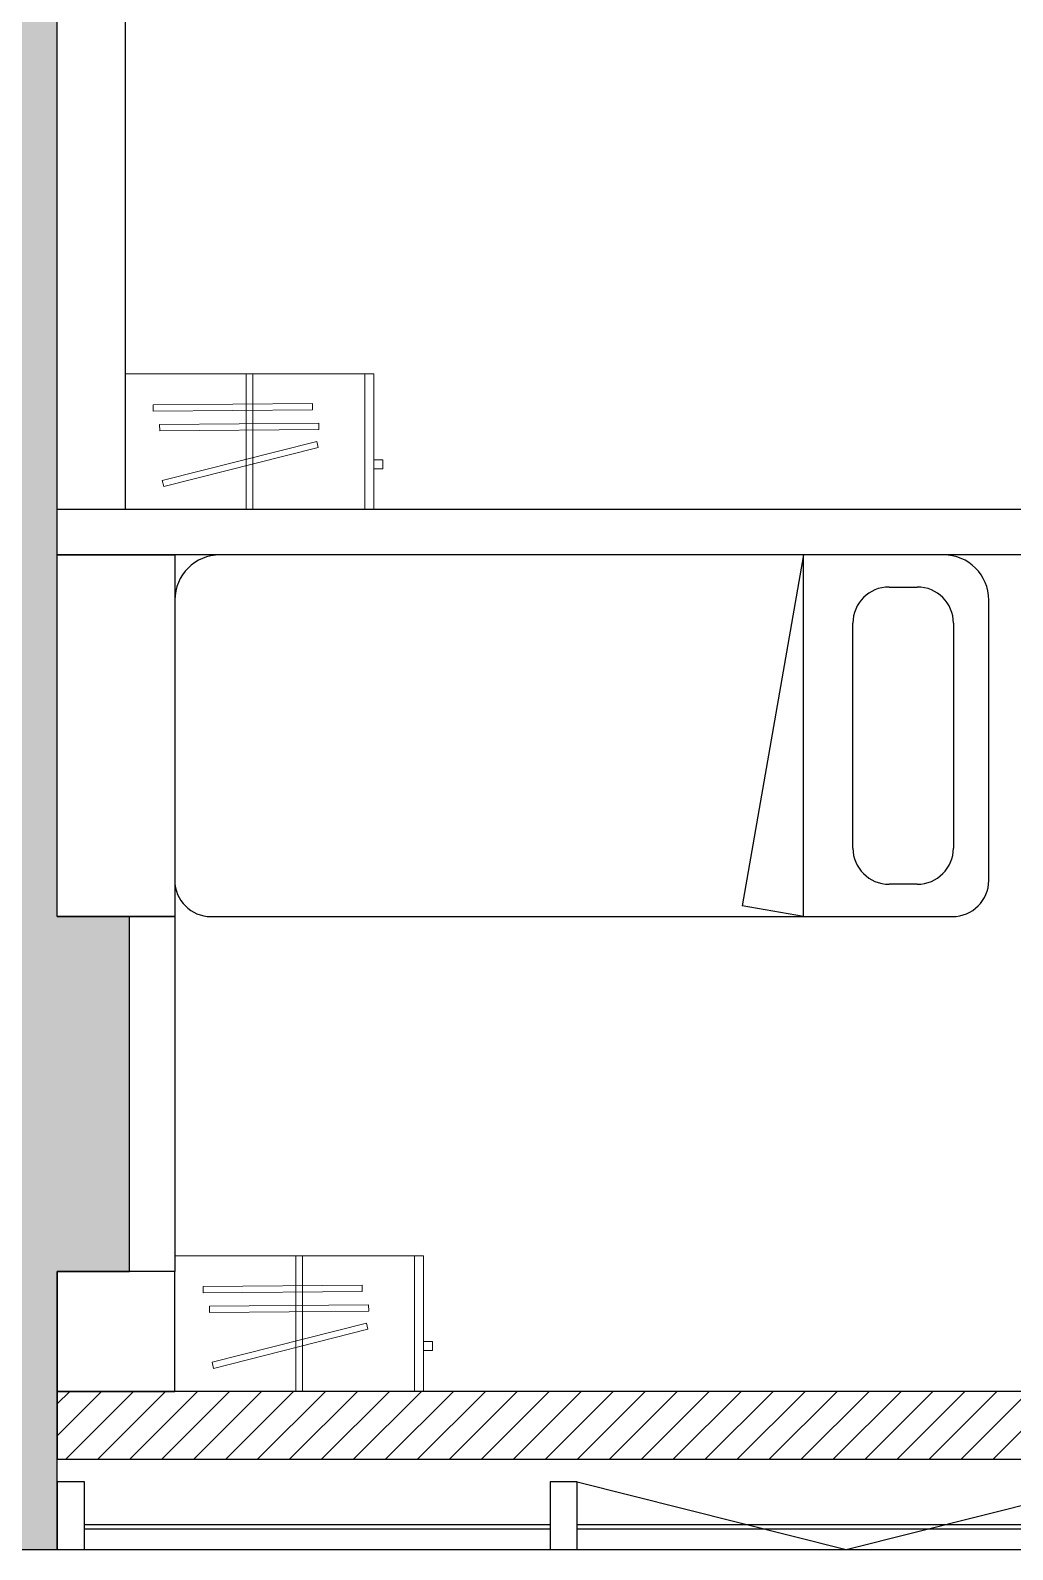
# Model space of a CAD drawing. Extents: x 11477420 to 23072185, y -28506554 to -14238804.
# Drawn here: x 11483137 to 11485309, y -14322729 to -14319369 of the extents above; entities that cross this region are included whole.
import ezdxf

# ---------------------------------------------------------------- set-up
doc = ezdxf.new("R2010")
doc.units = 0
doc.header["$LTSCALE"] = 50
doc.header["$MEASUREMENT"] = 0
doc.layers.get('0').update_dxf_attribs({"linetype": 'CONTINUOUS'})
for name, color, linetype in [('1.천장.벽체선(내벽)', 3, 'CONTINUOUS'), ('2CONTINUOUS', 2, 'CONTINUOUS'), ('3 가구-붙박이', 6, 'CONTINUOUS'), ('8.패턴선', 8, 'CONTINUOUS'), ('C-WIN', 4, 'CONTINUOUS'), ('가구', 6, 'CONTINUOUS')]:
    doc.layers.add(name, color=color, linetype=linetype)
doc.layers.add('Arch', color=8, linetype='CONTINUOUS', lineweight=0)

# ---------------------------------------------------------------- blocks, each defined once
blk = doc.blocks.new('flooor')
at = {"layer": '8.패턴선', "ltscale": 30}
h = blk.add_hatch(color=256, dxfattribs=at)
h.dxf.hatch_style = 1
h.paths.add_polyline_path([(11507656.8, -14172891.8), (11491856.8, -14172891.8), (11491856.8, -14188496.8), (11492056.8, -14188496.8), (11492056.8, -14187881.8), (11492216.8, -14187881.8), (11492216.8, -14187096.8), (11492056.8, -14187096.8), (11492056.8, -14177741.8), (11494956.8, -14177741.8), (11494956.8, -14177541.8), (11492056.8, -14177541.8), (11492056.8, -14173091.8), (11494756.8, -14173091.8), (11494756.8, -14176541.8), (11494956.8, -14176541.8), (11494956.8, -14173091.8), (11500056.8, -14173091.8), (11500056.8, -14176141.8), (11500256.8, -14176141.8), (11500256.8, -14173091.8), (11503456.8, -14173091.8), (11503456.8, -14176141.8), (11503656.8, -14176141.8), (11503656.8, -14175391.8), (11504256.8, -14175391.8), (11504256.8, -14175302.3), (11504246.8, -14175302.3), (11504246.8, -14175262.3), (11504256.8, -14175191.8), (11503656.8, -14175191.8), (11503656.8, -14173091.8), (11505856.8, -14173091.8), (11505856.8, -14175191.8), (11505256.8, -14175191.8), (11505256.8, -14175262.3), (11505266.8, -14175262.3), (11505266.8, -14175316.8), (11505256.8, -14175316.8), (11505256.8, -14175391.8), (11506056.8, -14175391.8), (11506056.8, -14174691.8), (11509204.8, -14174691.8), (11509204.8, -14174491.8), (11506056.8, -14174491.8), (11506056.8, -14173091.8), (11507656.8, -14173091.8)])
h.paths.add_polyline_path([(11499856.8, -14177741.8), (11504356.8, -14177741.8), (11504356.8, -14177541.8), (11499106.8, -14177541.8), (11499106.8, -14177566.8), (11499106.8, -14177716.8), (11499106.8, -14177741.8), (11499106.8, -14177991.8), (11499856.8, -14177991.8)], flags=17)
h.paths.add_polyline_path([(11506056.8, -14177541.8), (11505856.8, -14177541.8), (11505356.8, -14177541.8), (11505356.8, -14177741.8), (11505356.8, -14177941.8), (11506056.8, -14177941.8)], flags=17)
h.paths.add_polyline_path([(11512534.8, -14172891.8), (11511656.8, -14172891.8), (11511656.8, -14173091.8), (11511656.8, -14173691.8), (11512334.8, -14173691.8), (11512334.8, -14174491.8), (11511854.8, -14174491.8), (11511854.8, -14174691.8), (11512334.8, -14174691.8), (11512334.8, -14174791.8), (11512534.8, -14174791.8)])
h.paths.add_polyline_path([(11512534.8, -14175641.8), (11512384.8, -14175641.8), (11512334.8, -14175641.8), (11512334.8, -14176391.8), (11512534.8, -14176391.8)])
h.paths.add_polyline_path([(11512534.8, -14176941.8), (11512384.8, -14176941.8), (11512334.8, -14176941.8), (11512334.8, -14177100.8), (11511772.8, -14177100.8), (11511772.8, -14177941.8), (11512334.8, -14177941.8), (11512334.8, -14178041.8), (11512534.8, -14178041.8)])
h.paths.add_polyline_path([(11512534.8, -14179271.8), (11512384.8, -14179271.8), (11512334.8, -14179271.8), (11512334.8, -14179836.8), (11512534.8, -14179836.8)])
h.paths.add_polyline_path([(11512256.8, -14184446.8), (11511656.8, -14184446.8), (11511656.8, -14185146.8), (11512256.8, -14185146.8)])
h.paths.add_polyline_path([(11507213.8, -14187066.8), (11506733.8, -14187066.8), (11506733.8, -14187846.8), (11507213.8, -14187846.8)], flags=17)
h.paths.add_polyline_path([(11499706.8, -14186781.8), (11499221.8, -14186781.8), (11499221.8, -14187556.8), (11499706.8, -14187556.8)], flags=17)
at = {"ltscale": 30}
blk.add_lwpolyline([(11493206.8, -14188346.8), (11493801.8, -14188496.8), (11494396.8, -14188346.8)], dxfattribs=at)
at = {"layer": '2CONTINUOUS', "ltscale": 30}
for p, q in [((11492056.8, -14187096.8), (11492056.8, -14177741.8)), ((11492056.8, -14187096.8), (11492216.8, -14187096.8)), ((11492216.8, -14187881.8), (11492216.8, -14187096.8)), ((11492056.8, -14188496.8), (11492056.8, -14187881.8)), ((11492056.8, -14187881.8), (11492216.8, -14187881.8)), ((11491856.8, -14188496.8), (11492056.8, -14188496.8))]:
    blk.add_line(p, q, dxfattribs=at)
at = {"layer": 'C-WIN', "ltscale": 30}
for p, q in [((11492056.8, -14188296.8), (11509215.4, -14188296.8)), ((11493146.8, -14188441.8), (11492116.8, -14188441.8)), ((11493146.8, -14188451.8), (11492116.8, -14188451.8)), ((11494396.8, -14188441.8), (11493206.8, -14188441.8)), ((11494396.8, -14188451.8), (11493206.8, -14188451.8)), ((11492056.8, -14188496.8), (11509298.2, -14188496.8))]:
    blk.add_line(p, q, dxfattribs=at)
for points in [[(11492116.8, -14188346.8), (11492056.8, -14188346.8), (11492056.8, -14188496.8), (11492116.8, -14188496.8)], [(11493206.8, -14188346.8), (11493146.8, -14188346.8), (11493146.8, -14188496.8), (11493206.8, -14188496.8)]]:
    blk.add_lwpolyline(points, close=True, dxfattribs=at)
blk = doc.blocks.new('flooor2')
at = {"layer": '1.천장.벽체선(내벽)', "ltscale": 30}
h = blk.add_hatch(dxfattribs=at)
h.set_pattern_fill('_USER', color=256, scale=50, angle=45, pattern_type=0)
h.set_pattern_definition([(45, (-6e-09, -24560), (-35.35533906, 35.35533906), [])])
h.paths.add_polyline_path([(11520596.1, -14283249.4), (11517596.1, -14283249.4), (11517596.1, -14283399.4), (11520596.1, -14283399.4)])
for p, q in [((11520596.1, -14281299.4), (11517596.1, -14281299.4)), ((11520596.1, -14281399.4), (11517596.1, -14281399.4))]:
    blk.add_line(p, q, dxfattribs=at)
blk.add_lwpolyline([(11520596.1, -14283249.4), (11517596.1, -14283249.4), (11517596.1, -14283399.4), (11520596.1, -14283399.4)], close=True, dxfattribs=at)
at = {"layer": '3 가구-붙박이', "color": 8}
for p, q in [((11517596.1, -14281299.4), (11517596.1, -14279399.4)), ((11517746.1, -14279399.4), (11517746.1, -14281299.4)), ((11517746.1, -14281299.4), (11517596.1, -14281299.4)), ((11517596.1, -14282199.4), (11517596.1, -14281399.4)), ((11517596.1, -14281399.4), (11517856.1, -14281399.4)), ((11517856.1, -14281399.4), (11517856.1, -14282199.4)), ((11517856.1, -14282199.4), (11517596.1, -14282199.4)), ((11517756.1, -14282984.4), (11517756.1, -14282199.4)), ((11517756.1, -14282199.4), (11517856.1, -14282199.4)), ((11517856.1, -14282199.4), (11517856.1, -14282984.4)), ((11517856.1, -14282984.4), (11517596.1, -14282984.4)), ((11517596.1, -14282984.4), (11517596.1, -14283249.4)), ((11517856.1, -14282984.4), (11517756.1, -14282984.4)), ((11517856.1, -14283249.4), (11517856.1, -14282984.4)), ((11517596.1, -14283249.4), (11517856.1, -14283249.4))]:
    blk.add_line(p, q, dxfattribs=at)
at = {"layer": 'Arch', "color": 8}
for p, q in [((11517746.1, -14281299.4), (11517746.1, -14280999.4)), ((11517746.1, -14280999.4), (11518296.1, -14280999.4)), ((11518013.6, -14280999.4), (11518013.6, -14281299.4)), ((11518028.6, -14280999.4), (11518028.6, -14281299.4)), ((11518276.1, -14281299.4), (11518276.1, -14280999.4)), ((11518296.1, -14280999.4), (11518296.1, -14281299.4)), ((11517808.5, -14281067.5), (11518160.6, -14281064.4)), ((11517808.6, -14281081.5), (11517808.5, -14281067.5)), ((11518160.8, -14281078.4), (11517808.6, -14281081.5)), ((11518160.6, -14281064.4), (11518160.8, -14281078.4)), ((11517822.6, -14281111.4), (11518174.8, -14281108.3)), ((11517822.7, -14281125.4), (11517822.6, -14281111.4)), ((11518174.9, -14281122.3), (11517822.7, -14281125.4)), ((11518174.8, -14281108.3), (11518174.9, -14281122.3)), ((11517828.4, -14281235), (11518169.9, -14281148.6)), ((11518173.3, -14281162.2), (11517831.9, -14281248.6)), ((11518169.9, -14281148.6), (11518173.3, -14281162.2)), ((11518296.1, -14281209.4), (11518296.1, -14281189.4)), ((11518296.1, -14281189.4), (11518316.1, -14281189.4)), ((11518316.1, -14281189.4), (11518316.1, -14281209.4)), ((11518316.1, -14281209.4), (11518296.1, -14281209.4)), ((11517831.9, -14281248.6), (11517828.4, -14281235)), ((11518296.1, -14281299.4), (11517746.1, -14281299.4)), ((11517856.1, -14283249.4), (11517856.1, -14282949.4)), ((11517856.1, -14282949.4), (11518406.1, -14282949.4)), ((11518123.6, -14282949.4), (11518123.6, -14283249.4)), ((11518138.6, -14282949.4), (11518138.6, -14283249.4)), ((11518386.1, -14283249.4), (11518386.1, -14282949.4)), ((11518406.1, -14282949.4), (11518406.1, -14283249.4)), ((11517918.5, -14283017.5), (11518270.6, -14283014.4)), ((11517918.6, -14283031.5), (11517918.5, -14283017.5)), ((11518270.8, -14283028.4), (11517918.6, -14283031.5)), ((11518270.6, -14283014.4), (11518270.8, -14283028.4)), ((11517932.6, -14283061.4), (11518284.8, -14283058.3)), ((11517932.7, -14283075.4), (11517932.6, -14283061.4)), ((11518284.9, -14283072.3), (11517932.7, -14283075.4)), ((11518284.8, -14283058.3), (11518284.9, -14283072.3)), ((11517938.4, -14283185), (11518279.9, -14283098.6)), ((11518279.9, -14283098.6), (11518283.3, -14283112.2)), ((11518283.3, -14283112.2), (11517941.9, -14283198.6)), ((11518406.1, -14283159.4), (11518406.1, -14283139.4)), ((11518406.1, -14283139.4), (11518426.1, -14283139.4)), ((11518426.1, -14283139.4), (11518426.1, -14283159.4)), ((11518426.1, -14283159.4), (11518406.1, -14283159.4)), ((11517941.9, -14283198.6), (11517938.4, -14283185)), ((11518406.1, -14283249.4), (11517856.1, -14283249.4))]:
    blk.add_line(p, q, dxfattribs=at)
at = {"layer": '가구', "color": 8}
for p, q in [((11519556.1, -14281399.4), (11517956.1, -14281399.4)), ((11519246.4, -14281399.4), (11519110.8, -14282175.8)), ((11519246.4, -14282199.4), (11519246.4, -14281399.4)), ((11519435.6, -14281470.6), (11519498, -14281470.6)), ((11517856.1, -14281499.4), (11517856.1, -14282119.4)), ((11519656.1, -14282119.4), (11519656.1, -14281499.4)), ((11519355.6, -14282047.9), (11519355.6, -14281550.6)), ((11519578, -14281550.6), (11519578, -14282047.9)), ((11519498, -14282127.9), (11519435.6, -14282127.9)), ((11517936.1, -14282199.4), (11519576.1, -14282199.4)), ((11519106.7, -14282199.4), (11519246.4, -14282199.4))]:
    blk.add_line(p, q, dxfattribs=at)
blk.add_lwpolyline([(11519246.4, -14282199.4), (11519110.8, -14282175.8)], dxfattribs=at)
for centre, radius, start, end in [((11517956.1, -14281499.4), 100, 90, 180), ((11519556.1, -14281499.4), 100, 0, 90), ((11519435.6, -14281550.6), 80, 90, 180), ((11519498, -14281550.6), 80, 0, 90), ((11519435.6, -14282047.9), 80, 180, 270), ((11519498, -14282047.9), 80, 270, 0), ((11517936.1, -14282119.4), 80, 180, 270), ((11519576.1, -14282119.4), 80, 270, 0)]:
    blk.add_arc(centre, radius, start, end, dxfattribs=at)
blk.add_blockref('flooor', (25539.3, -95102.6))

msp = doc.modelspace()

# ---------------------------------------------------------------- block references
msp.add_blockref('flooor2', (-34400, -39129.5))

doc.saveas('drawing.dxf')
